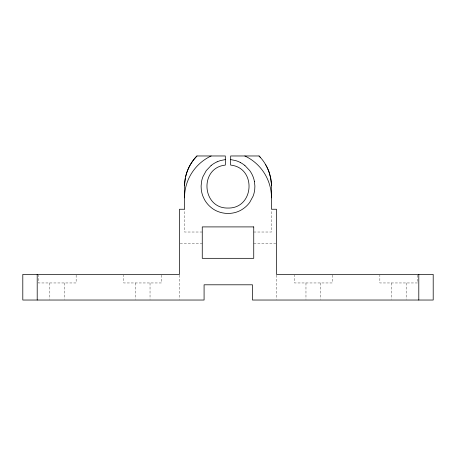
<?xml version="1.0" encoding="UTF-8"?>
<svg xmlns="http://www.w3.org/2000/svg" width="456" height="456" viewBox="0 0 456 456"><rect width="100%" height="100%" fill="white"/><g stroke="black" fill="none" stroke-linecap="round" stroke-linejoin="round"><path stroke-width="0.34" stroke-dasharray="2.28 1.71" d="M202.259 232.018L184.515 232.018L184.515 209.247M253.741 232.018L271.485 232.018L271.485 210.672M180.205 243.401L202.259 243.401M253.741 243.401L275.794 243.401M417.65 275.133L417.65 282.959L379.859 282.959L379.859 275.133M406.165 282.959L406.165 299.324M391.345 282.959L391.345 299.324M332.27 275.133L332.27 282.959L294.485 282.959L294.485 275.133M320.79 282.959L320.79 299.324M305.965 282.959L305.965 299.324M276.507 275.133L276.507 299.324M179.493 275.133L179.493 299.324M161.515 275.133L161.515 282.959L123.73 282.959L123.73 275.133M150.035 282.959L150.035 299.324M135.21 282.959L135.21 299.324M76.141 275.133L76.141 282.959L38.35 282.959L38.35 275.133M64.655 282.959L64.655 299.324M49.835 282.959L49.835 299.324"/><path stroke-width="0.68" d="M184.532 185.301L185.324 178.119M271.468 185.301L271.423 184.11A43.337 43.337 0 0 0 269.804 174.494A43.804 43.804 0 0 0 268.168 169.809L267.153 167.534A43.958 43.958 0 0 0 261.864 159.155L259.025 155.969L230.69 155.969L230.65 165.095C256.831 167.751 254.248 208.62 228 208.05C201.751 208.62 199.169 167.751 225.35 165.095L225.31 155.969L196.981 155.969C189.035 163.983 184.486 175.201 184.515 186.481L184.515 209.247L179.493 209.247L179.493 274.421L22.8 274.421L22.8 300.031L204.083 300.031L204.083 284.8L252.464 284.8L252.464 300.031L433.2 300.031L433.2 274.421L276.507 274.421L276.507 209.247L271.485 209.247L271.417 184.104L270.676 178.119L269.074 172.191A42.75 42.75 0 0 0 267.706 168.731M185.586 176.882C187.359 169.039 191.332 161.703 196.981 155.969M211.128 165.471L206.26 170.601L202.994 176.557A27.121 27.121 0 0 0 201.598 181.357L201.107 186.059L201.261 189.4A27.007 27.007 0 0 0 202.897 196.171L204.368 199.363A27.166 27.166 0 0 0 207.355 203.769A26.915 26.915 0 0 0 209.788 206.334C218.692 214.879 233.563 215.859 243.493 208.535A27.007 27.007 0 0 0 249.74 202.361L253.097 196.171A27.007 27.007 0 0 0 254.733 189.4L254.893 186.059L254.402 181.357M217.136 161.789L220.345 160.597L225.31 159.594M230.69 159.594L235.655 160.597A27.274 27.274 0 0 1 240.42 162.541M244.872 165.471L249.74 170.601A27.178 27.178 0 0 1 254.414 181.385M259.025 155.969L260.279 157.291M265.438 164.325L266.047 165.397M266.635 166.497L267.188 167.603M418.802 274.421L418.802 300.031M37.198 274.421L37.198 300.031M184.515 197.864A46.267 46.267 0 0 1 211.145 155.969M211.117 165.505A27.007 27.007 0 0 1 217.124 161.823M240.432 162.575A27.007 27.007 0 0 1 244.878 165.505M244.855 155.969A46.273 46.273 0 0 1 271.485 197.864M253.741 226.906L202.259 226.906L202.259 258.324L253.741 258.324L253.741 226.906"/></g></svg>
